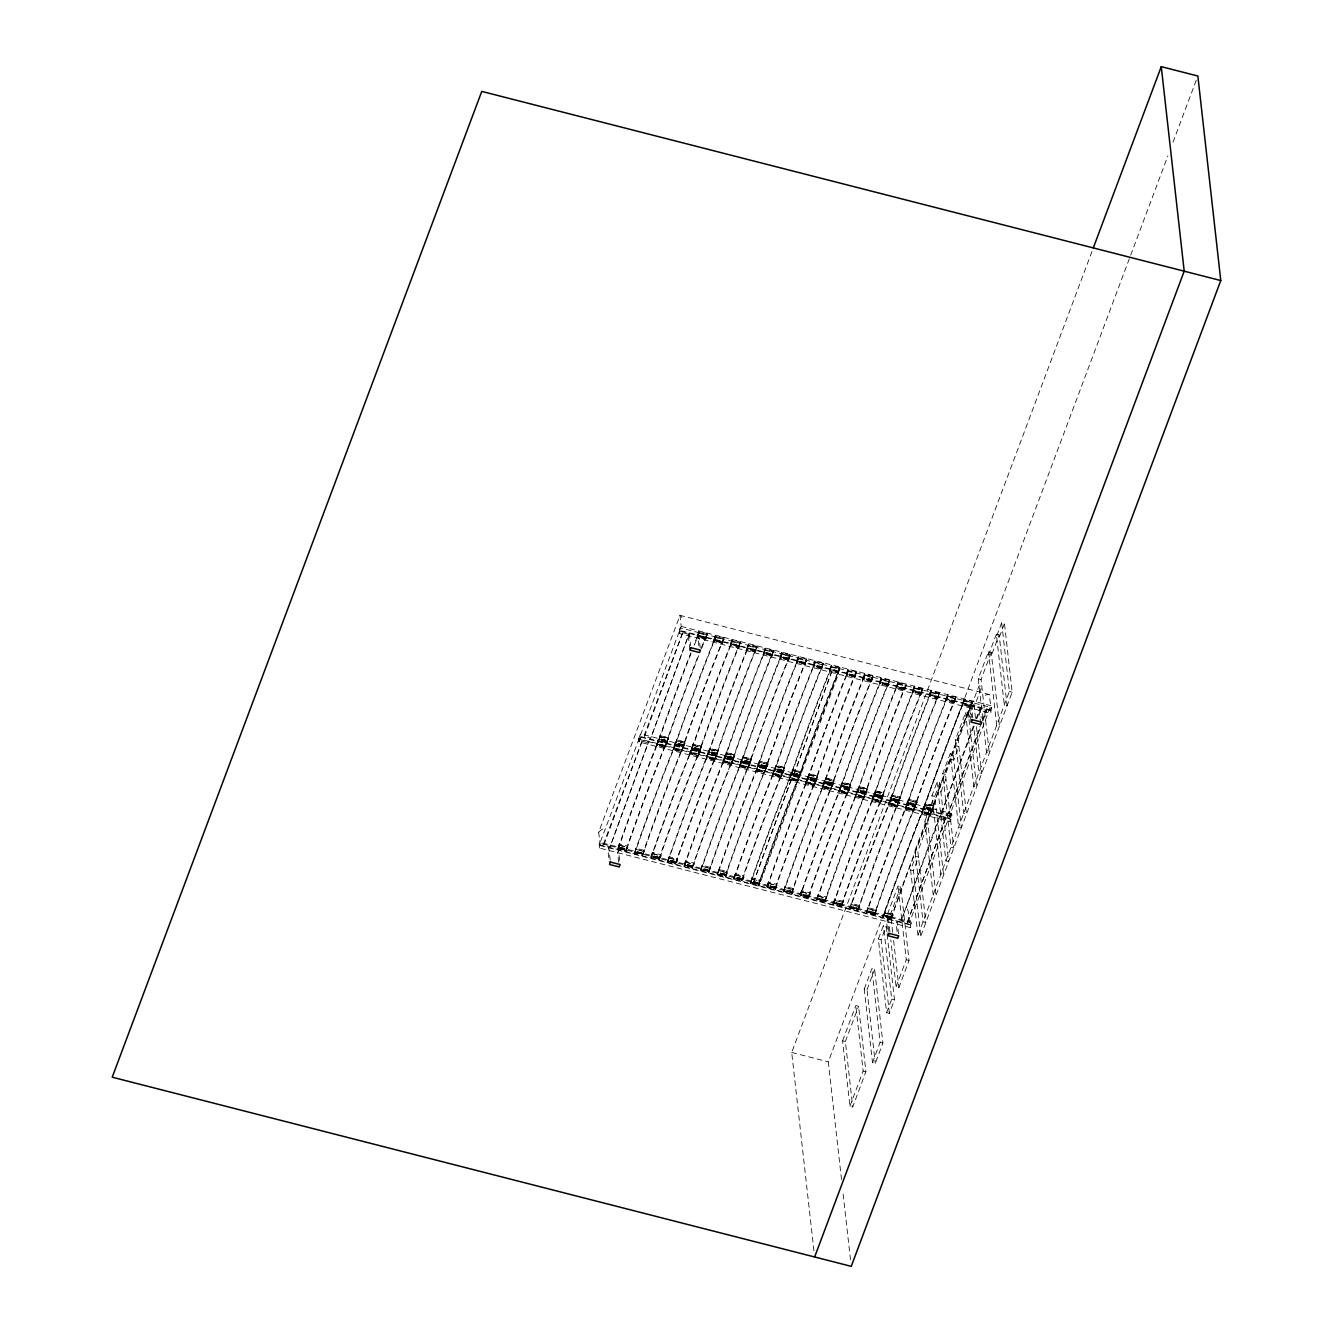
<?xml version="1.0" encoding="UTF-8"?>
<svg xmlns="http://www.w3.org/2000/svg" width="1333" height="1333" viewBox="0 0 1333 1333"><rect width="100%" height="100%" fill="white"/><g stroke="black" fill="none" stroke-linecap="round" stroke-linejoin="round"><path stroke-width="0.75" stroke-dasharray="5 3.75" d="M599.317 847.988L599.85 842.306L910.989 921.953L911.372 925.219L910.456 927.635L599.317 847.988L600.217 845.572L598.684 832.192L680.013 615.346L989.153 694.46L990.786 705.674L909.506 922.486L599.917 843.239L681.196 626.427L679.963 615.379M638.69 738.715L640.49 733.9L951.645 813.53L952.012 816.812L950.196 821.628L639.057 741.981L638.69 738.715L949.829 818.345L950.196 821.628M679.33 630.309L680.23 627.893L991.369 707.54L990.836 713.222L679.697 633.575L679.33 630.309L990.469 709.939L990.836 713.222M639.057 741.981L640.856 737.166L640.49 733.9M679.697 633.575L680.23 627.893M603.932 844.939L642.573 739.715L603.749 843.306L603.932 844.939L610.147 846.538L648.804 741.298L610.147 846.538M644.572 736.532L683.212 631.292L644.389 734.9L644.572 736.532L650.787 738.115L689.444 632.892L650.787 738.115M666.85 741.948L658.085 739.832L656.669 745.314L665.234 747.496L666.633 741.565A638.924 129.568 -75.6 0 1 698.659 654.803M697.176 635.591L698.725 631.425L707.29 633.608L705.873 639.09L697.309 636.891L697.176 635.591L705.724 637.774L705.873 639.09M619.212 844.006L617.796 849.471L619.212 844.006L627.76 846.188L626.36 851.67L627.476 846.272L627.593 847.255L619.645 845.222L619.545 844.239L618.195 847.805L618.312 848.788L626.243 850.821M618.229 847.971A638.924 129.568 -75.6 0 1 658.369 740.881L667 743.247L668.416 737.782L659.852 735.583L658.469 741.698A638.924 129.568 -75.6 0 0 618.312 848.788M668.416 737.782L664.9 747.263L656.969 745.23L658.202 740.681L666.133 742.698L666.233 743.681A638.924 129.568 -75.6 0 0 626.093 850.787L625.993 849.971A638.924 129.568 -75.6 0 1 666.15 742.864M666.883 742.414L658.952 740.382L660.185 735.833L668.116 737.865L668.233 738.849L660.285 736.816L660.185 735.833M656.669 745.314L659.852 735.583M697.309 636.891L698.875 632.742M618.095 849.388L619.645 845.222M656.969 745.23L660.285 736.816M699.325 632.692L697.609 636.807L698.842 632.259L706.79 634.458A638.924 129.568 -75.6 0 0 701.358 647.955M625.094 850.321L624.994 848.454L621.111 847.455L621.211 849.321L625.177 850.087M665.734 741.914L665.634 740.032L661.751 739.049L661.851 740.915L665.817 741.681M659.868 745.764L659.685 744.114L663.484 745.347L663.667 746.997L663.484 745.347M663.351 745.814L660.202 745.214M662.268 740.065L665.434 740.815M621.211 849.321L621.111 847.455M621.628 848.471L624.577 849.221M661.851 740.915L661.751 739.049M703.791 637.557L700.625 636.807M704.207 636.707L704.307 638.574L704.207 636.707C698.659 633.658 699.325 639.007 704.391 638.34M664.9 747.263L666.367 742.281M707.007 633.858L705.54 638.84L707.107 634.675M666.65 742.031L665.234 747.496M668.116 737.865L667 743.247M705.724 637.774L707.29 633.608M625.86 851.387L627.76 846.188M634.658 853.637L635.774 848.238L644.339 850.437L642.439 855.619M634.791 852.22A638.924 129.568 -75.6 0 1 674.931 745.114L683.562 747.496L684.979 742.014L676.414 739.832L673.098 748.246L673.248 749.546L681.796 751.745L684.679 742.098L676.747 740.082L673.248 749.546M713.738 639.823L715.304 635.658L723.852 637.857L722.436 643.322L713.888 641.14L713.738 639.823L722.286 642.023L722.436 643.322M723.669 638.924L722.103 643.089L723.336 638.54L723.452 639.523A638.924 129.568 -75.6 0 0 683.296 746.613L681.463 751.495L673.532 749.463L674.765 744.914L682.696 746.947L682.813 747.93A638.924 129.568 -75.6 0 0 642.656 855.02L634.875 853.037L634.775 852.054M713.888 641.14L715.438 636.974M673.532 749.463L676.747 740.082M715.888 636.924L714.171 641.056L715.404 636.508L723.352 638.69A638.924 129.568 -75.6 0 0 683.212 745.797L675.431 743.814A638.924 129.568 -75.6 0 1 715.571 636.707M676.164 748.596L676.348 750.229L676.164 748.596L680.13 749.363L680.313 750.996M716.804 640.19L716.987 641.823L716.804 640.19L720.77 640.94L720.953 642.589L717.071 641.59M637.591 851.937L641.573 852.687L641.656 854.57L637.774 853.57L637.674 851.687M678.23 743.514L682.213 744.281L682.296 746.147L678.414 745.164L678.314 743.281M678.647 744.464L681.746 745.264M679.713 750.129L676.547 749.463M720.353 641.723L717.287 640.806M641.106 853.67L638.157 852.903M682.213 744.281L682.296 746.147M681.463 751.495L682.696 746.947M683.212 746.263L681.796 751.745M722.286 642.023L723.852 637.857M644.339 850.437L642.773 854.603L634.225 852.404M684.979 742.014L683.412 746.18L674.665 744.081L674.881 745.897M684.679 742.098L683.462 746.663L675.514 744.63L675.414 743.647L683.346 745.68M652.354 852.487L650.937 857.952L652.354 852.487L660.901 854.67L661.051 855.986L659.485 860.152L660.618 854.753L659.385 859.302L651.454 857.269L651.337 856.303M692.993 744.064L689.811 753.795L698.375 755.978L701.541 746.263L692.993 744.064L691.577 749.546M730.301 644.072L731.867 639.907L740.415 642.089L739.015 647.571L730.451 645.389L730.301 644.072L738.865 646.255L739.015 647.571M701.541 746.263L698.042 755.744L690.111 753.712L691.327 749.163L699.275 751.179L699.375 752.162A638.924 129.568 -75.6 0 0 659.235 859.268L659.002 859.868M651.137 857.052L652.67 852.72L651.22 857.869M689.811 753.795L691.377 749.629M691.777 748.646L693.31 744.314L701.258 746.347L700.025 750.896L692.094 748.863L691.977 747.88L699.908 749.912L700.125 751.729L691.51 749.363A638.924 129.568 -75.6 0 0 651.354 856.452M730.451 645.389L732.017 641.223M690.111 753.712L691.444 750.129M731.867 639.907L730.751 645.289L731.967 640.74L739.932 642.939A638.924 129.568 -75.6 0 0 699.775 750.046L699.925 751.812M651.454 857.269A638.924 129.568 -75.6 0 1 691.594 750.179L693.31 744.314M692.094 748.863A638.924 129.568 -75.6 0 1 732.234 641.773L732.467 641.173M654.153 856.169L658.135 856.936L658.235 858.802L654.336 857.802L654.253 855.936M694.793 747.763L698.775 748.513L698.875 750.396L694.976 749.396L694.893 747.53M692.993 754.245C690.694 751.362 698.409 753.328 696.892 755.228M654.57 857.119L657.919 857.636M693.377 753.495L696.492 754.378M695.209 748.696L698.559 749.296M733.767 645.289L737.132 645.972M737.249 645.422C727.351 640.257 738.482 651.837 737.349 645.189M658.135 856.936L658.235 858.802M698.042 755.744L699.508 750.762M699.908 749.912L701.258 746.347M740.148 642.339L738.682 647.321L740.415 642.089M660.901 854.67L659.335 858.835L650.787 856.652M716.554 754.661L707.79 752.562L706.373 758.027L714.938 760.227L718.254 751.812L718.12 750.496L709.556 748.313L708.173 754.411A638.924 129.568 -75.6 0 0 668.016 861.518L675.948 863.551L677.181 859.002L676.064 864.384L677.614 860.218L677.481 858.919L668.916 856.719L667.5 862.201L668.916 856.719M746.88 648.305L748.43 644.139L756.994 646.338L755.578 651.804L747.013 649.621L746.88 648.305L755.428 650.504L755.578 651.804M667.7 861.301L669.249 856.969L667.8 862.118M706.373 758.027L707.906 753.395L715.838 755.428L715.938 756.411A638.924 129.568 -75.6 0 0 675.798 863.501L675.581 864.101M708.34 752.878L709.889 748.563L717.821 750.579L716.587 755.144L708.656 753.112L708.556 752.129L716.487 754.161L716.704 755.978L708.073 753.595A638.924 129.568 -75.6 0 0 667.933 860.701L668.016 861.518M747.013 649.621L748.546 644.989L756.494 647.171A638.924 129.568 -75.6 0 0 716.338 754.278L716.504 756.061M718.12 750.496L714.605 759.977L706.673 757.944L707.79 752.562M708.14 753.778L709.556 748.313M748.43 644.139L747.313 649.538L747.196 648.554M708.173 754.411L709.889 748.563M708.656 753.112A638.924 129.568 -75.6 0 1 748.813 646.005L749.029 645.405M674.798 863.051L674.698 861.168L670.816 860.168L670.916 862.051L674.898 862.801M715.438 754.628L715.354 752.762L711.455 751.762L711.555 753.645L715.538 754.395M709.706 758.027L713.055 758.61M670.916 862.051L670.816 860.168M709.573 758.477L709.389 756.844L713.188 758.077L713.372 759.71L713.188 758.077M711.555 753.645L711.455 751.762M711.772 752.945L715.038 753.778M674.231 862.068L671.132 861.268M753.695 650.121L750.329 649.521M753.911 649.421L754.011 651.304L753.911 649.421C748.363 646.372 749.029 651.737 754.095 651.071M714.605 759.977L716.071 754.995M716.487 754.161L717.821 750.579M756.711 646.588L755.244 651.57L756.994 646.338M677.481 858.919L675.914 863.084L667.35 860.885M763.442 652.553L765.009 648.388L773.557 650.571L772.14 656.053L763.592 653.87L763.442 652.553L771.99 654.736L772.14 656.053M685.479 860.968L684.062 866.433L685.479 860.968L694.043 863.151L692.627 868.633L692.41 866.8A638.924 129.568 -75.6 0 1 732.417 759.827M684.495 864.934A638.924 129.568 -75.6 0 1 724.635 757.844L733.267 760.21L734.683 754.745L726.118 752.545L724.735 758.66A638.924 129.568 -75.6 0 0 684.579 865.75L692.527 867.783M734.683 754.745L731.184 764.226L723.236 762.193L724.469 757.644L732.4 759.66L732.517 760.643A638.924 129.568 -75.6 0 0 692.36 867.75M733.167 759.377L725.219 757.344L726.452 752.795L734.383 754.828L734.5 755.811L726.568 753.778L726.452 752.795M731.5 764.459L732.917 758.994L731.5 764.459L722.953 762.276L726.118 752.545M763.592 653.87L765.142 649.704M684.362 866.35L685.812 861.201L684.579 865.75M724.735 758.66L726.568 753.778M725.219 757.344A638.924 129.568 -75.6 0 1 765.375 650.254L765.592 649.654M725.868 761.326L726.052 762.959L725.868 761.326L729.834 762.076L730.017 763.709M766.508 652.92L766.692 654.553L766.508 652.92L770.474 653.67L770.657 655.303L766.775 654.303M687.295 864.65L691.277 865.417L691.377 867.283L687.478 866.283L687.378 864.417M727.935 756.244L731.917 756.994L732.017 758.877L728.118 757.877L728.018 756.011M728.351 757.177L731.45 757.977M767.141 653.57L770.174 654.686M729.418 762.943L726.268 762.176M691.277 865.417L691.377 867.283M731.917 756.994L732.017 758.877M731.184 764.226L732.65 759.243M773.29 650.821L771.824 655.803L773.373 651.637M692.41 866.8L693.743 863.234L693.86 864.217L685.928 862.184M733.267 760.21L734.383 754.828M771.99 654.736L773.557 650.571M692.144 868.35L694.043 863.151M700.925 870.599L702.058 865.2L710.606 867.4L708.706 872.582M701.058 869.183A638.924 129.568 -75.6 0 1 741.215 762.076L749.829 764.459L751.245 758.977L742.698 756.794L739.365 765.209L739.515 766.508L748.08 768.708L749.479 762.759A638.924 129.568 -75.6 0 1 789.636 655.653L781.671 653.47L780.455 658.019L782.171 653.886M780.005 656.786L781.571 652.637L790.136 654.82L788.719 660.285L780.155 658.102L780.005 656.786L788.569 658.985L788.719 660.285M789.952 655.886L788.386 660.052L789.619 655.503L789.719 656.486A638.924 129.568 -75.6 0 0 749.579 763.576L747.746 768.458L739.815 766.425L741.031 761.876L748.979 763.909L749.079 764.892A638.924 129.568 -75.6 0 0 708.939 871.982L701.158 869.999L701.041 869.016M739.515 766.508L743.031 757.044L750.962 759.06L749.729 763.626L741.798 761.593L741.681 760.61L749.613 762.643L749.829 764.459M780.155 658.102L781.721 653.936M739.815 766.425L743.031 757.044M707.94 871.532L707.84 869.649L703.957 868.649L704.041 870.532L708.023 871.282M748.579 763.109L748.48 761.243L744.597 760.243L744.68 762.126L748.663 762.876M707.423 870.432L704.424 869.866M742.698 766.958L742.514 765.325L746.313 766.558L746.497 768.191L746.313 766.558M744.897 761.343L748.063 762.026M704.041 870.532L703.957 868.649M744.68 762.126L744.597 760.243M745.997 767.175L742.831 766.425M786.637 658.769L783.471 658.002M787.053 657.902L787.136 659.785L787.053 657.902C781.505 654.853 782.171 660.218 787.236 659.552M747.746 768.458L748.979 763.909A638.924 129.568 -75.6 0 0 708.839 871.165L708.939 871.982M749.496 763.226L748.08 768.708M749.613 762.643L750.962 759.06M788.569 658.985L790.136 654.82M710.606 867.4L709.056 871.565L700.491 869.366M751.245 758.977L749.696 763.143L740.931 761.043L741.148 762.859M717.404 874.015L718.954 869.683L717.204 874.915L718.62 869.449L727.185 871.632L727.318 872.948L725.769 877.114L726.885 871.715L725.652 876.264L717.721 874.231L717.621 873.265A638.924 129.568 -75.6 0 1 757.777 766.325L766.408 768.691M759.26 761.026L756.078 770.757L764.642 772.94L767.958 764.525L767.825 763.226L759.26 761.026L759.41 762.343L767.958 764.525M796.584 661.035L798.134 656.869L806.698 659.052L805.282 664.534L796.717 662.351L796.584 661.035L805.132 663.217L805.282 664.534M798.734 658.135L797.017 662.268L798.25 657.702L806.298 660.718A638.924 129.568 -75.6 0 0 766.142 767.825L764.309 772.707L756.378 770.674L757.611 766.125L765.542 768.141L765.659 769.124A638.924 129.568 -75.6 0 0 725.502 876.231L725.285 876.831M756.078 770.757L757.644 766.592M758.044 765.609L759.593 761.276L767.525 763.309L766.292 767.858L758.36 765.825L758.26 764.842L766.192 766.875L766.208 768.774M796.717 662.351L798.284 658.185M756.378 770.674L759.593 761.276M720.437 873.132L724.419 873.898L724.502 875.764L720.62 874.765L720.52 872.898M758.994 769.808L759.177 771.44L758.994 769.808L762.976 770.557L763.159 772.19M761.076 764.725L765.059 765.475L765.142 767.358L761.26 766.358L761.16 764.492M799.633 661.401L799.817 663.034L799.633 661.401L803.616 662.151L803.799 663.784L799.917 662.784M759.643 770.457L762.759 771.257M761.476 765.659L764.592 766.458M800.283 662.051L803.316 663.168M723.952 874.865L720.836 873.998M724.419 873.898L724.502 875.764M765.059 765.475L765.142 767.358M764.309 772.707L766.058 767.475M766.192 766.875L767.525 763.309M806.698 659.052L804.949 664.284L806.515 660.118M727.185 871.632L725.619 875.798L717.054 873.615M767.825 763.226L766.258 767.391L757.494 765.275L757.877 767.141A638.924 129.568 -75.6 0 0 717.721 874.231M782.821 771.624L774.073 769.524L772.657 774.99L781.205 777.189L784.537 768.774L784.387 767.458L775.823 765.275L774.44 771.374A638.924 129.568 -75.6 0 0 734.283 878.48L742.231 880.513L743.447 875.964L742.331 881.346L743.897 877.181L743.747 875.881L735.183 873.682L733.783 879.163L735.183 873.682M813.147 665.267L814.713 661.118L823.261 663.301L821.844 668.766L813.297 666.583L813.147 665.267L821.711 667.466L821.844 668.766M784.387 767.458L780.888 776.939L772.94 774.906L774.173 770.357L782.104 772.39L782.221 773.373A638.924 129.568 -75.6 0 0 742.064 880.463L741.848 881.063M733.983 878.264L735.516 873.931L734.066 879.08M772.657 774.99L774.223 770.824M774.623 769.841L776.156 765.525L784.087 767.541L782.871 772.107L774.94 770.074L774.823 769.091A638.924 129.568 -75.6 0 1 814.996 662.151L815.08 662.968A638.924 129.568 -75.6 0 0 774.94 770.074M813.297 666.583L814.863 662.418M772.94 774.906L774.073 769.524M774.423 770.741L775.823 765.275M774.44 771.374L776.156 765.525M815.296 662.368L813.58 666.5L814.813 661.951L822.761 664.151A638.924 129.568 -75.6 0 0 782.621 771.24L782.771 773.023M736.999 877.381L740.981 878.13L741.081 880.013L737.182 879.014L737.082 877.131M781.721 771.59L781.621 769.724L777.739 768.724L777.822 770.607L781.804 771.357M816.612 666.567L819.962 667.083M775.839 775.439C773.54 772.557 781.238 774.54 779.722 776.439M777.822 770.607L777.739 768.724M778.055 769.907L781.155 770.624M737.566 878.347L740.765 878.914M775.973 774.906L779.338 775.589M820.178 666.4L820.278 668.266L820.178 666.4C814.63 663.334 815.296 668.699 820.362 668.033M780.888 776.939L782.354 771.957M734.2 877.664A638.924 129.568 -75.6 0 1 774.356 770.557L782.971 772.94L784.087 767.541M822.994 663.551L821.528 668.533L823.261 663.301M743.747 875.881L742.181 880.047L733.633 877.847M750.762 881.896A638.924 129.568 -75.6 0 1 790.919 774.806L799.533 777.172L799.4 775.873L790.636 773.757L789.219 779.238L797.784 781.421L799.333 777.256M829.709 669.516L831.275 665.35L839.84 667.533L838.424 673.015L829.859 670.832L829.709 669.516L838.274 671.699L838.374 674.198L799.55 777.789L799.317 775.356L791.385 773.323L792.735 769.758L800.666 771.79L800.766 772.773L792.835 770.741L792.735 769.758M751.912 879.23L750.346 883.396L751.762 877.93L760.31 880.113L760.46 881.43L751.912 879.23L751.762 877.93M792.402 769.508L792.552 770.824L801.1 773.007L800.95 771.707L792.402 769.508L791.002 775.623A638.924 129.568 -75.6 0 0 750.862 882.713L758.794 884.745M789.219 779.238L790.736 774.606L798.684 776.622L798.784 777.606A638.924 129.568 -75.6 0 0 758.644 884.712M829.859 670.832L831.375 666.183L839.34 668.383A638.924 129.568 -75.6 0 0 799.183 775.489L791.402 773.49A638.924 129.568 -75.6 0 1 831.559 666.383L831.642 667.216A638.924 129.568 -75.6 0 0 791.502 774.306L799.433 776.339M798.917 776.206L797.451 781.188L789.519 779.155L790.636 773.757M790.986 774.99L792.552 770.824M831.275 665.35L830.159 670.749L830.042 669.766M750.629 883.312L752.095 878.164L750.862 882.713M791.002 775.623L792.835 770.741M791.335 779.372L752.678 884.595L791.335 779.372L797.551 780.971L797.734 782.604L758.91 886.195L758.544 883.896A638.924 129.568 -75.6 0 1 798.7 776.789M831.975 670.966L793.318 776.189L831.975 670.966L838.19 672.548M792.618 778.905L795.884 779.738M792.402 779.688L792.219 778.055L796.018 779.288L796.201 780.921L796.018 779.288M794.485 774.606L794.301 772.973L798.184 773.956L798.367 775.606M797.734 774.94L794.601 774.056M833.042 671.265L832.858 669.633L836.757 670.632L836.941 672.265M754.161 882.396L757.244 883.396M836.341 671.499L833.425 670.616M757.461 882.613L753.662 881.38L753.762 883.246L753.562 881.613M757.727 884.012L757.544 882.379M839.557 667.783L838.09 672.765M760.31 880.113L758.76 884.279L750.196 882.096M800.95 771.707L797.784 781.421M838.274 671.699L839.84 667.533M758.41 885.312L839.657 668.599M846.288 673.765L847.838 669.599L856.403 671.782L854.986 677.264L846.438 675.065L846.288 673.765L854.836 675.948L854.986 677.264M768.325 882.163L766.908 887.645L768.325 882.163L776.889 884.362L775.473 889.827L776.589 884.445L776.706 885.429L768.774 883.396L768.658 882.413L767.325 885.978L767.425 886.962L775.356 888.994M767.341 886.145A638.924 129.568 -75.6 0 1 807.481 779.039L816.113 781.421L817.529 775.939L808.964 773.757L807.581 779.855A638.924 129.568 -75.6 0 0 767.425 886.962M817.529 775.939L814.013 785.42L806.082 783.387L807.315 778.839L815.246 780.871L815.363 781.854A638.924 129.568 -75.6 0 0 775.206 888.944M815.996 780.588L808.065 778.555L809.298 774.006L817.229 776.023L817.346 777.006L809.414 774.99L809.298 774.006M814.346 785.67L815.763 780.188L814.346 785.67L805.798 783.471L808.964 773.757M846.438 675.065L847.988 670.899M767.208 887.561L768.774 883.396M806.082 783.387L809.414 774.99M848.438 670.849L846.722 674.981L847.955 670.432L856.003 673.448A638.924 129.568 -75.6 0 0 815.846 780.538M808.698 782.521L808.881 784.171L808.698 782.521L812.68 783.287L812.863 784.92M849.338 674.115L849.521 675.748L849.338 674.115L853.32 674.881L853.503 676.514L849.621 675.514M770.141 885.862L774.123 886.612L774.206 888.494L770.324 887.495L770.224 885.612M810.781 777.456L814.763 778.205L814.846 780.072L810.964 779.089L810.864 777.206M811.38 778.222L814.53 778.905M849.987 674.781L853.02 675.898M774.123 886.612L774.206 888.494M812.38 784.304L809.098 783.387M814.763 778.205L814.846 780.072M814.013 785.42L815.246 780.871M816.113 781.421L817.229 776.023M854.836 675.948L856.403 671.782M774.99 889.544L776.889 884.362M856.219 672.848L854.653 677.014L855.886 672.465A638.924 129.568 -75.6 0 0 815.763 779.722L807.981 777.739A638.924 129.568 -75.6 0 1 848.121 670.632M783.771 891.794L784.887 886.412L793.452 888.594L793.602 889.911L792.035 894.076L793.152 888.678L791.935 893.227L784.004 891.21L783.887 890.227M783.904 890.377A638.924 129.568 -75.6 0 1 824.061 783.287L832.675 785.654L834.091 780.188L825.544 777.989L822.211 786.403L822.361 787.72L830.909 789.902L832.325 783.971A638.924 129.568 -75.6 0 1 872.465 676.864L864.517 674.665L863.284 679.23L865.017 675.098M862.851 677.997L864.417 673.832L872.965 676.014L871.549 681.496L863.001 679.313L862.851 677.997L871.415 680.18L871.549 681.496M872.782 677.081L871.232 681.246L872.449 676.697L872.565 677.681A638.924 129.568 -75.6 0 0 832.409 784.787L830.592 789.669L822.644 787.636L823.877 783.088L831.809 785.104L831.925 786.087A638.924 129.568 -75.6 0 0 791.769 893.193L791.552 893.793M822.361 787.72L825.86 778.239L833.791 780.272L832.575 784.82L824.644 782.788L824.527 781.804A638.924 129.568 -75.6 0 1 864.7 674.881L864.784 675.698A638.924 129.568 -75.6 0 0 824.644 782.788M863.001 679.313L864.567 675.148M822.644 787.636L825.86 778.239M790.786 892.727L790.686 890.861L786.803 889.861L786.887 891.727L790.869 892.493M831.425 784.321L831.325 782.438L827.443 781.455L827.526 783.321L831.509 784.087M790.469 891.56L787.27 891.077M825.544 788.17L825.36 786.537L829.159 787.77L829.343 789.403L829.159 787.77M828.826 788.303L825.91 787.42M827.743 782.538L831.109 783.138M869.466 679.897L866.55 679.014M786.887 891.727L786.803 889.861M827.526 783.321L827.443 781.455M869.899 679.114L869.982 680.996L869.899 679.114C864.334 676.064 865 681.413 870.082 680.746M830.592 789.669L831.809 785.104M832.325 784.437L830.909 789.902M832.675 785.654L833.791 780.272M871.415 680.18L872.965 676.014M793.452 888.594L791.885 892.76L783.337 890.577M834.091 780.188L832.525 784.354L823.777 782.238L823.994 784.071M849.104 788.586L840.34 786.487L838.924 791.952L847.488 794.151L850.804 785.737L850.654 784.421L842.106 782.238L840.69 787.72L842.106 782.238M879.413 682.246L880.98 678.08L889.544 680.263L888.128 685.745L879.563 683.546L879.413 682.246L887.978 684.429L888.128 685.745M801.466 890.644L800.05 896.126L801.466 890.644L810.014 892.843L810.164 894.143L808.598 898.309L809.731 892.927L808.498 897.476L800.566 895.443L800.45 894.46M850.654 784.421L847.155 793.901L839.223 791.869L840.457 787.32L848.388 789.353L848.488 790.336A638.924 129.568 -75.6 0 0 808.348 897.426L808.115 898.025M800.25 895.226L801.799 890.894L800.35 896.043M838.924 791.952L840.49 787.786M840.89 786.803L842.439 782.488L850.371 784.504L849.138 789.069L841.206 787.037L841.09 786.053L849.021 788.086L849.038 789.986M879.563 683.546L881.13 679.38M839.223 791.869L842.439 782.488M841.206 787.037A638.924 129.568 -75.6 0 1 881.346 679.93L881.58 679.33M803.282 894.343L807.248 895.093L807.348 896.976L803.466 895.976L803.366 894.11M841.839 791.002L842.023 792.652L841.839 791.002L845.822 791.769L846.005 793.402M843.922 785.937L847.888 786.687L847.988 788.553L844.106 787.57L844.006 785.687M882.479 682.596L882.663 684.229L882.479 682.596L886.462 683.362L886.645 684.995L882.746 683.996M842.489 791.669L845.589 792.469M844.322 786.87L847.671 787.47M806.798 896.076L803.832 895.326M882.879 683.462L886.228 684.046M807.248 895.093L807.348 896.976M847.888 786.687L847.988 788.553M847.155 793.901L848.621 788.919M881.263 679.114A638.924 129.568 -75.6 0 0 841.106 786.22L848.888 788.203L850.371 784.504M889.261 680.513L887.795 685.495L889.544 680.263M810.014 892.843L808.464 897.009L799.9 894.81M865.667 792.835L856.902 790.719L855.503 796.201L864.051 798.384L865.467 792.452A638.924 129.568 -75.6 0 1 905.607 685.345L897.659 683.146L896.143 687.795L904.69 689.977L906.257 685.812L906.107 684.512L897.559 682.313L896.143 687.795M818.029 894.893L816.612 900.358L818.029 894.893L826.593 897.076L824.694 902.274M817.046 898.859A638.924 129.568 -75.6 0 1 857.186 791.769L865.817 794.135L867.233 788.669L858.669 786.487L857.286 792.585A638.924 129.568 -75.6 0 0 817.129 899.675L825.06 901.708A638.924 129.568 -75.6 0 1 865.067 794.568L864.95 793.602L857.019 791.569L855.503 796.201M816.812 899.458L818.362 895.126L816.912 900.275M857.452 791.052L859.002 786.72L866.933 788.753L863.717 798.15L855.786 796.118L855.686 795.135L863.617 797.167L863.717 798.15M855.786 796.118L856.902 790.719M857.252 791.952L858.669 786.487M897.559 682.313L896.426 687.711L896.326 686.728M857.286 792.585L859.002 786.72M905.59 685.179L905.707 686.162A638.924 129.568 -75.6 0 0 865.55 793.268L857.769 791.269A638.924 129.568 -75.6 0 1 897.925 684.179L898.142 683.579M823.911 901.208L823.827 899.342L819.928 898.342L820.028 900.208L824.011 900.975M864.55 792.802L864.467 790.936L860.568 789.936L860.668 791.802L864.65 792.568M820.028 900.208L819.928 898.342M858.685 796.651L858.502 795.018L862.301 796.251L862.484 797.884L862.301 796.251M860.668 791.802L860.568 789.936M860.885 791.102L864.151 791.952M903.024 687.595L903.124 689.478L903.024 687.595C897.476 684.545 898.142 689.894 903.207 689.228M862.084 797.017L859.019 796.101M863.617 797.167L865.2 793.168M865.817 794.135L866.933 788.753M905.84 684.745L904.357 689.728L905.923 685.562M826.593 897.076L825.027 901.241L816.462 899.059M867.233 788.669L864.051 798.384M904.69 689.977L906.107 684.512M882.229 797.067L873.482 794.968L872.065 800.433L880.613 802.633L882.179 798.467L883.512 793.002L875.564 790.969L874.348 795.518L882.279 797.551M912.555 690.727L914.121 686.562L922.669 688.744L921.253 694.226L912.705 692.027L912.555 690.727L921.12 692.91L921.253 694.226M833.042 903.291L834.608 899.125L843.156 901.325L841.74 906.79L841.59 905.49L833.042 903.291L833.192 904.607L834.608 899.125M833.608 903.107A638.924 129.568 -75.6 0 1 873.765 796.001L882.379 798.384L883.796 792.902L875.248 790.719L873.848 796.817A638.924 129.568 -75.6 0 0 833.708 903.924L841.64 905.957L842.856 901.408L842.973 902.391L835.041 900.358L834.925 899.375L833.708 903.924M883.796 792.902L880.297 802.383L872.365 800.35L873.582 795.801L881.513 797.834L881.63 798.817A638.924 129.568 -75.6 0 0 841.473 905.907M872.065 800.433L875.248 790.719M912.705 692.027L914.271 687.861M833.475 904.524L835.041 900.358M873.848 796.817L875.564 790.969M874.348 795.518A638.924 129.568 -75.6 0 1 914.488 688.411L914.721 687.811M915.621 691.077L915.804 692.71L915.621 691.077L919.603 691.844L919.787 693.477L915.888 692.477M836.408 902.824L840.39 903.574L840.49 905.457L836.591 904.457L836.507 902.591M877.047 794.418L881.03 795.168L881.13 797.051L877.231 796.051L877.147 794.168M875.248 800.883C872.948 798 880.646 799.983 879.147 801.883M878.73 800.95L875.631 800.233M877.547 795.035L880.813 795.951M837.007 903.591L839.973 904.357M919.187 692.693L916.021 691.944M881.03 795.168L881.13 797.051M880.297 802.383L881.763 797.401M922.403 688.994L920.936 693.976L922.486 689.811M882.029 797.151L880.613 802.633M921.12 692.91L922.669 688.744M841.256 906.507L843.156 901.325M813.946 1250.787L791.702 1052.453L1092.61 249.788M850.054 908.756L851.17 903.374L859.718 905.557L857.819 910.756M939.065 694.043L937.499 698.209L938.732 693.66L938.832 694.643A638.924 129.568 -75.6 0 0 898.692 801.75L896.859 806.632L888.928 804.599L890.161 800.05L898.092 802.083L898.192 803.049A638.924 129.568 -75.6 0 0 858.052 910.156L850.271 908.173L850.154 907.19A638.924 129.568 -75.6 0 1 890.327 800.25L898.959 802.616L900.358 797.151L891.81 794.968L888.478 803.366L888.628 804.682L897.192 806.865L898.592 800.933A638.924 129.568 -75.6 0 1 938.749 693.827L930.801 691.627L929.568 696.193L931.284 692.06M929.134 694.96L930.684 690.794L939.248 692.993L937.832 698.459L929.268 696.276L929.134 694.96L937.682 697.142L937.832 698.459M888.628 804.682L892.144 795.201L900.075 797.234L898.842 801.783L890.911 799.75L890.794 798.767L898.742 800.8L898.959 802.616M929.268 696.276L930.684 690.794M888.928 804.599L892.144 795.201M891.544 803.732L891.727 805.365L891.544 803.732L895.526 804.482L895.709 806.132M852.987 907.057L856.952 907.823L857.052 909.689L853.17 908.706L853.07 906.823M893.627 798.65L897.592 799.417L897.692 801.283L893.81 800.283L893.71 798.417M856.502 908.789L853.537 908.04M897.126 800.3L894.11 799.35M895.226 805.499L892.027 804.349M935.749 696.942L932.667 695.943M856.952 907.823L857.052 909.689M936.083 696.309C926.168 691.161 937.299 702.724 936.166 696.076M896.859 806.632L898.092 802.083M898.609 801.4L897.192 806.865M898.742 800.8L900.075 797.234M937.682 697.142L939.248 692.993M859.718 905.557L858.169 909.723L849.604 907.54M900.358 797.151L898.809 801.316L890.044 799.2M866.517 912.189L868.066 907.856L866.317 913.088L867.733 907.606L876.298 909.806L874.881 915.271L874.665 913.455A638.924 129.568 -75.6 0 1 914.671 806.482M908.373 799.2L905.207 808.914L913.755 811.114L917.087 802.699L916.937 801.383L908.373 799.2L908.523 800.516L917.087 802.699M945.697 699.208L947.263 695.043L955.811 697.226L954.395 702.708L945.847 700.508L945.697 699.208L954.245 701.391L954.395 702.708M955.294 697.909L955.411 698.892A638.924 129.568 -75.6 0 0 915.254 805.982L913.422 810.864L905.49 808.831L906.723 804.282L914.655 806.315L914.771 807.298A638.924 129.568 -75.6 0 0 874.615 914.388L874.398 914.988M905.207 808.914L906.757 804.749M907.156 803.766L908.706 799.45L916.637 801.483L915.421 806.032L907.473 803.999L907.373 803.016L915.304 805.049L915.521 806.865L906.89 804.482A638.924 129.568 -75.6 0 0 866.75 911.589M945.847 700.508L947.396 696.343M905.49 808.831L908.706 799.45M947.846 696.309L946.13 700.425L947.363 695.876L955.311 698.075A638.924 129.568 -75.6 0 0 915.171 805.165L915.321 806.948M873.615 913.938L873.532 912.055L869.633 911.072L869.733 912.938L873.715 913.688M914.255 805.532L914.171 803.649L910.272 802.649L910.372 804.532L914.355 805.282M908.39 809.364L908.206 807.731L912.005 808.964L912.189 810.597L912.005 808.964M952.512 701.008L949.363 700.425M869.733 912.938L869.633 911.072M910.372 804.532L910.272 802.649M910.589 803.832L913.938 804.349M908.506 808.831L911.872 809.431M952.728 700.325L952.828 702.191L952.728 700.325C947.18 697.259 947.846 702.624 952.912 701.958M913.422 810.864L915.171 805.632M915.304 805.049L916.637 801.483M955.811 697.226L954.061 702.458L955.628 698.292M876.298 909.806L874.731 913.971L866.183 911.772M916.937 801.383L915.371 805.549L906.623 803.449L906.84 805.265M874.615 914.405L875.998 909.889L874.765 914.438L866.833 912.405L866.733 911.422M971.44 706.19L974.223 706.907L981.854 686.578L979.055 685.862L970.974 706.94L962.409 704.757L963.826 699.275L972.374 701.475L972.523 702.774M841.506 1179.572L828.293 1061.818L1167.891 155.894M1173.007 142.248L1196.384 79.913M883.096 916.421L884.629 912.089L883.179 917.237M923.536 808.914L924.952 803.449L933.5 805.632L930.334 815.346L921.77 813.163L923.336 808.998M923.736 808.015L925.269 803.682L933.217 805.715L932.084 811.114L923.469 808.731A638.924 129.568 -75.6 0 0 883.312 915.821M962.409 704.757L963.976 700.591M884.445 913.155L882.896 917.321L882.746 916.021L891.294 918.204L892.86 914.038L884.312 911.855L884.445 913.155L893.01 915.354L891.444 919.52M933.5 805.632L930.001 815.113L922.069 813.08L923.402 809.514M964.425 700.541L962.709 704.674L962.593 703.691M891.227 917.704L892.577 914.121L891.344 918.67L883.412 916.654A638.924 129.568 -75.6 0 1 923.552 809.548L925.269 803.682M886.112 915.538L890.094 916.304L890.194 918.17L886.295 917.187L886.212 915.304M924.685 812.214L924.869 813.846L924.685 812.214L928.668 812.963L928.851 814.613M926.752 807.131L930.734 807.898L930.834 809.764L926.935 808.764L926.852 806.898M965.325 703.807L965.509 705.44L965.325 703.807L969.308 704.557L969.491 706.19L965.592 705.207M886.612 916.154L889.628 917.271M889.911 931.6L887.845 913.205L898.009 886.095L900.791 886.812L909.056 960.443L898.892 987.553L896.109 986.837L890.827 939.782M925.319 812.863L928.435 813.663M927.368 807.998L930.517 808.664M887.128 934.383L894.476 999.833L889.394 1013.38L886.612 1012.68L878.347 939.049L883.429 925.485L886.212 926.202L886.912 932.334M939.848 782.871L934.766 796.418L943.597 875.115L940.815 874.398L931.984 795.701L937.066 782.154L939.848 782.871L948.679 861.568L945.897 860.851L937.066 782.154M842.589 1040.79L855.803 1005.565L858.585 1006.265L865.917 1071.715L852.72 1106.957L849.937 1106.24L842.589 1040.79L845.372 1041.506L852.72 1106.957M924.935 821.095L932.55 800.766L935.333 801.483L927.718 821.811L935.983 895.443L933.183 894.726L924.935 821.095L927.718 821.811M951.012 759.377L953.795 760.093L958.877 746.547L956.094 745.83L945.497 774.373L953.761 848.005L950.962 847.288L942.714 773.657L950.329 753.328L953.112 754.045L961.376 827.676L958.594 826.977L950.329 753.328M968.358 713.388L958.194 740.498L966.458 814.13L963.676 813.413L955.411 739.782L965.575 712.688L968.358 713.388L968.808 717.487M991.219 652.42L981.055 679.513L989.319 753.145L986.537 752.445L978.272 678.797L988.436 651.704L991.219 652.42L999.483 726.052L996.684 725.335L988.436 651.704M889.394 1013.38L881.13 939.748L886.212 926.202M892.693 932.317L890.627 913.905L900.791 886.812M965.725 704.657L969.074 705.257M890.094 916.304L890.194 918.17M930.734 807.898L930.834 809.764M915.038 850.571L925.202 823.461L927.985 824.177L917.82 851.287L925.818 922.536L923.036 921.836L915.038 850.571L917.82 851.287M996.368 634.141L988.736 654.47L991.519 655.186L999.15 634.858L996.368 634.141L1004.316 705.007L1007.098 705.724L999.15 634.858M864.234 989.019L871.849 968.691L874.631 969.391L882.896 1043.039L875.281 1063.351L872.498 1062.651L864.234 989.019L867.017 989.719L875.281 1063.351M971.157 703.674L966.075 717.221L968.858 717.937L973.94 704.391L971.157 703.674L972.807 718.287M930.001 815.113L931.467 810.131M970.524 705.724L972.107 701.708M1001.683 622.761L996.601 636.324L999.383 637.041L1004.465 623.477L1001.683 622.761L1009.381 691.46L917.954 935.383L920.736 936.099L1012.18 692.177L1004.465 623.477M890.961 919.237L891.194 918.637A638.924 129.568 -75.6 0 1 931.334 811.53L931.217 810.564L923.286 808.531M970.641 706.69L972.374 701.475M845.372 1041.506L858.585 1006.265M917.954 935.383L910.606 869.932L915.688 856.369L918.47 857.086L913.388 870.649L920.736 936.099M867.017 989.719L874.631 969.391M973.173 726.535L941.715 812.58L947.93 814.18L981.005 725.935M976.039 718.87L980.355 707.356L980.538 708.989L986.77 710.589L981.738 724.019M907.29 922.586L945.947 817.362L907.29 922.586L901.075 920.986L940.798 814.996M941.715 812.58L974.073 726.252M976.939 718.587L981.438 706.59M981.555 722.369L947.93 814.18M982.271 720.453L986.587 708.939L986.77 710.589M910.456 927.635L910.989 921.953M949.829 818.345L951.645 813.53M990.469 709.939L991.369 707.54M849.937 1106.24L863.134 1071.016L855.803 1005.565M896.109 986.837L906.273 959.727L898.009 886.095M886.612 1012.68L891.694 999.117L883.429 925.485M872.498 1062.651L880.113 1042.323L871.849 968.691M598.684 832.192L601.316 829.776A6.832 3.216 -30.7 0 1 602.649 829.059M989.153 694.46L986.653 694.776A6.832 3.216 -30.7 0 0 985.304 695.309M978.272 678.797L981.055 679.513M1009.381 691.46L1012.18 692.177M681.196 626.427L990.786 705.674M963.926 700.108L971.89 702.308A638.924 129.568 -75.6 0 0 931.734 809.414L923.952 807.415A638.924 129.568 -75.6 0 1 964.109 700.325M701.458 648.771A638.924 129.568 -75.6 0 1 706.873 635.274L698.942 633.242L698.725 631.425M715.521 637.491L723.452 639.523M732.084 641.723L740.015 643.756A638.924 129.568 -75.6 0 0 699.875 750.862M748.646 645.972L756.577 648.005A638.924 129.568 -75.6 0 0 716.438 755.095M765.225 650.204L773.157 652.237A638.924 129.568 -75.6 0 0 733 759.343M789.719 656.486L781.788 654.453L781.571 652.637M798.35 658.685L806.298 660.718M782.704 772.057A638.924 129.568 -75.6 0 1 822.861 664.967L814.93 662.934L814.713 661.118M831.492 667.166L839.423 669.199A638.924 129.568 -75.6 0 0 799.283 776.306M847.838 669.599L848.221 671.449L856.003 673.448M872.565 677.681L864.634 675.648L864.417 673.832M848.988 789.019A638.924 129.568 -75.6 0 1 889.128 681.929L881.196 679.897L879.863 683.462L881.096 678.914L889.044 681.113A638.924 129.568 -75.6 0 0 848.888 788.203M897.775 684.129L905.707 686.162M914.338 688.378L922.269 690.411A638.924 129.568 -75.6 0 0 882.113 797.501M930.901 692.61L938.832 694.643M955.411 698.892L947.48 696.859L947.263 695.043M963.826 699.275L964.192 701.141L971.974 703.124A638.924 129.568 -75.6 0 0 931.834 810.231M680.596 631.176L991.735 710.806M895.993 686.478L904.54 688.661M962.259 703.441L970.824 705.64L970.974 706.94M683.396 632.942L689.628 634.525M955.411 739.782L958.194 740.498M942.714 773.657L945.497 774.373M931.984 795.701L934.766 796.418M676.864 741.048L684.795 743.081M693.427 745.297L701.358 747.33M709.989 749.529L717.937 751.562M743.131 758.01L751.062 760.043M759.693 762.259L767.641 764.292M776.273 766.492L784.204 768.524M825.977 779.222L833.908 781.255M842.539 783.471L850.471 785.487M859.119 787.703L867.05 789.736M875.681 791.952L883.612 793.968L883.512 793.002M892.244 796.184L900.175 798.217M908.823 800.433L916.754 802.449M925.385 804.665L933.317 806.698M660.002 736.899L668.549 739.082M685.129 743.331L676.564 741.131L676.414 739.832M693.143 745.38L701.691 747.563M709.706 749.613L718.254 751.812M726.268 753.861L734.833 756.044M751.395 760.293L742.848 758.11L742.698 756.794M775.973 766.592L784.537 768.774M809.114 775.073L817.662 777.256M834.241 781.488L825.677 779.305L825.544 777.989M842.256 783.554L850.804 785.737M858.819 787.786L867.383 789.986M875.381 792.035L883.946 794.218M900.508 798.467L891.96 796.268L891.81 794.968M925.085 804.749L933.65 806.948M658.835 739.398L666.783 741.431L658.869 739.565A638.924 129.568 -75.6 0 1 690.877 652.803M725.119 756.361L733.05 758.394M782.754 771.124L774.823 769.091L782.621 771.24M807.965 777.572L815.896 779.605M832.459 783.837L824.527 781.804L832.325 783.971M865.6 792.319L857.669 790.286L857.769 791.269M914.405 687.595A638.924 129.568 -75.6 0 0 874.248 794.701L882.163 796.567M931.867 809.281L923.936 807.248L924.052 808.231L931.984 810.264M699.775 750.046L691.994 748.046A638.924 129.568 -75.6 0 1 732.15 640.94L732.234 641.773M716.338 754.278L708.573 752.295A638.924 129.568 -75.6 0 1 748.713 645.189L748.813 646.005M749.479 762.759L741.698 760.776A638.924 129.568 -75.6 0 1 781.854 653.67L781.938 654.486A638.924 129.568 -75.6 0 0 741.798 761.593M865.467 792.452L857.686 790.452A638.924 129.568 -75.6 0 1 897.825 683.362L897.925 684.179M874.248 794.701L882.029 796.684A638.924 129.568 -75.6 0 1 922.186 689.594L914.221 687.395L913.005 691.944M898.592 800.933L890.811 798.934A638.924 129.568 -75.6 0 1 930.967 691.844M915.171 805.165L907.39 803.182A638.924 129.568 -75.6 0 1 947.53 696.076L947.63 696.892A638.924 129.568 -75.6 0 0 907.473 803.999M691.227 748.313L699.992 750.429M733.117 758.91L724.369 756.794L722.953 762.276M815.963 780.105L807.198 778.005L805.798 783.471M931.934 809.798L923.186 807.681L921.77 813.163M793.135 774.556L799.367 776.156M849.238 789.902L840.623 787.52A638.924 129.568 -75.6 0 0 800.466 894.626M640.856 737.166L952.012 816.812M656.852 744.247L664.784 746.28M673.432 748.48L681.363 750.512M689.994 752.728L697.925 754.761M714.505 758.994L706.557 756.961L706.673 757.944M723.136 761.21L731.067 763.242M739.698 765.442L747.63 767.475M756.261 769.691L764.209 771.724M772.84 773.923L780.771 775.956M797.334 780.205L789.403 778.172L789.519 779.155M805.965 782.404L813.913 784.437M822.544 786.653L830.476 788.686M839.107 790.886L847.038 792.918M872.249 799.367L880.18 801.4M888.811 803.616L896.742 805.649M905.39 807.848L913.322 809.881M929.884 814.13L921.953 812.097L922.069 813.08M642.756 741.348L648.988 742.948M946.13 818.995L939.898 817.396L939.715 815.763L901.075 920.986M910.606 869.932L913.388 870.649M887.845 913.205L890.627 913.905M636.224 849.471L644.156 851.504M652.787 853.703L660.718 855.736M669.349 857.952L677.297 859.985M702.491 866.433L710.422 868.466M719.054 870.666L727.002 872.698M735.633 874.915L743.564 876.947M752.195 879.147L760.127 881.18L760.027 880.197M785.337 887.628L793.268 889.661M801.899 891.877L809.831 893.91M818.479 896.109L826.41 898.142M851.604 904.59L859.535 906.623M868.183 908.839L876.114 910.872M884.745 913.072L892.677 915.105M619.362 845.305L627.91 847.505M644.489 851.737L635.924 849.554L635.774 848.238M652.487 853.786L661.051 855.986M669.066 858.035L677.614 860.218M685.629 862.268L694.193 864.467M710.756 868.699L702.208 866.517L702.058 865.2M727.318 872.948L718.77 870.749L718.62 869.449M735.333 874.998L743.897 877.181M768.475 883.479L777.022 885.662M793.602 889.911L785.037 887.711L784.887 886.412M801.616 891.96L810.164 894.143M818.179 896.193L826.743 898.392M834.741 900.442L843.306 902.624M859.868 906.873L851.32 904.674L851.17 903.374M876.447 911.105L867.883 908.923L867.733 907.606M687.695 865.517L691.061 866.183M770.541 886.712L773.906 887.395M820.245 899.442L823.611 900.125M869.949 912.155L873.315 912.838M617.646 848.171L626.21 850.354M683.929 865.134L692.477 867.316M766.758 886.328L775.323 888.528M752.495 882.963L758.727 884.562M598.95 844.722L910.089 924.352M600.217 845.572L911.372 925.219M878.347 939.049L881.13 939.748M906.273 959.727L909.056 960.443M891.694 999.117L894.476 999.833M880.113 1042.323L882.896 1043.039M791.702 1052.453L828.293 1061.818M863.134 1071.016L865.917 1071.715M680.097 615.363L681.23 616.612A6.832 1.25 65 0 1 681.896 617.662M980.055 707.823L981.205 718.02M979.155 710.222L980.538 722.469M973.94 704.391L975.589 719.004M976.456 726.735L981.688 773.473L978.905 772.757L973.673 726.018M971.857 702.141L971.974 703.124M970.391 705.34L971.757 717.587M969.491 707.756L971.09 722.036M969.041 719.537L976.622 787.037L973.823 786.32L965.575 712.688M930.801 691.627L931.067 692.66A638.924 129.568 -75.6 0 0 890.911 799.75M922.153 689.428L922.269 690.411M931.734 809.881L931.884 811.18M930.184 814.046L930.334 815.346M914.121 686.562L914.488 688.411M923.386 807.615L923.552 809.548M902.641 688.261L899.658 687.695M913.605 809.798L913.755 811.114M906.823 803.366L906.99 805.299A638.924 129.568 -75.6 0 0 866.833 912.405M889.028 680.946L889.128 681.929M909.506 922.486L908.273 911.439L906.74 907.956A6.832 1.25 65 0 0 906.057 906.707M880.98 678.08L881.346 679.93M890.244 799.117L890.427 801.066A638.924 129.568 -75.6 0 0 850.271 908.173M898.509 933.816L897.126 921.57L896.226 923.986L897.592 936.233M892.86 914.038L893.01 915.354M893.61 940.498L898.892 987.553M873.482 794.968L873.698 796.784M888.828 931.35L887.461 919.104L886.562 921.503L888.161 935.799M883.296 915.671L883.412 916.654M839.323 668.216L839.423 669.199M847.338 792.835L847.488 794.151M840.34 786.487L840.706 788.336A638.924 129.568 -75.6 0 0 800.566 895.443M822.744 663.984L822.861 664.967M823.977 782.154L824.144 784.104A638.924 129.568 -75.6 0 0 784.004 891.194M798.134 656.869L798.517 658.735A638.924 129.568 -75.6 0 0 758.36 765.825M824.91 901.675L824.827 900.858A638.924 129.568 -75.6 0 1 864.967 793.752M817.029 898.709L817.129 899.692M843.123 1194.035L850.537 1260.152M791.385 773.323L791.502 774.306M773.04 651.254L773.157 652.237M781.071 775.873L781.205 777.189M765.009 648.388L765.375 650.254M791.769 893.193L791.685 892.377A638.924 129.568 -75.6 0 1 831.825 785.27M763.876 653.77L765.109 649.221L773.057 651.42A638.924 129.568 -75.6 0 0 732.917 758.527L725.135 756.527A638.924 129.568 -75.6 0 1 765.292 649.421M756.477 647.022L756.577 648.005M764.492 771.64L764.642 772.94M757.694 765.192L757.844 766.508M739.915 642.773L740.015 643.756M758.677 883.762L758.894 885.595M741.131 760.96L741.298 762.893A638.924 129.568 -75.6 0 0 701.158 869.999M715.304 635.658L715.671 637.524A638.924 129.568 -75.6 0 0 675.514 744.63M742.064 880.463L741.981 879.647A638.924 129.568 -75.6 0 1 782.121 772.557M706.773 634.291L706.873 635.274M734.183 877.497L734.283 878.48M714.788 758.91L714.938 760.227M700.258 648.088L698.892 635.858L697.992 638.257L699.358 650.504M689.228 633.375L690.594 645.622M688.311 635.791L689.927 650.071M698.225 754.678L698.375 755.978M691.427 748.23L691.594 750.179M674.865 743.997L675.031 745.93A638.924 129.568 -75.6 0 0 634.875 853.037M675.798 863.501L675.698 862.684A638.924 129.568 -75.6 0 1 715.854 755.594M658.085 739.832L658.302 741.648M659.235 859.268L659.135 858.452A638.924 129.568 -75.6 0 1 699.292 751.345M619.662 860.468L618.512 850.254L617.612 852.67L618.979 864.917M610.214 860.035L608.848 847.788L607.948 850.187L609.548 864.484M924.052 808.231A638.924 129.568 -75.6 0 1 964.192 701.141M808.065 778.555A638.924 129.568 -75.6 0 1 848.221 671.449M806.198 659.902A638.924 129.568 -75.6 0 0 766.042 767.008L758.277 765.009A638.924 129.568 -75.6 0 1 798.417 657.902M666.733 742.381A638.924 129.568 -75.6 0 1 700.092 652.187M658.952 740.382A638.924 129.568 -75.6 0 1 690.961 653.637M694.343 645.089A638.924 129.568 -75.6 0 1 699.109 633.292L699.009 632.459A638.924 129.568 -75.6 0 0 694.26 644.256M891.094 917.82A638.924 129.568 -75.6 0 1 931.25 810.714M775.123 888.128A638.924 129.568 -75.6 0 1 815.263 781.038M725.402 875.414A638.924 129.568 -75.6 0 1 765.559 768.308M857.952 909.339A638.924 129.568 -75.6 0 1 898.109 802.233M808.248 896.609A638.924 129.568 -75.6 0 1 848.405 789.519M642.573 854.203A638.924 129.568 -75.6 0 1 682.713 747.113M841.39 905.09A638.924 129.568 -75.6 0 1 881.53 798M943.181 777.922L938.099 791.469L940.898 792.185L945.98 778.639L943.181 777.922M950.729 815.946L639.59 736.299L639.957 739.582L951.095 819.212L950.729 815.946"/><path stroke-width="1.5" d="M1093.327 247.838L1161.26 66.65L1197.85 76.014L1220.778 280.547L851.237 1266.35L112.222 1077.197L481.763 91.394L1220.778 280.547M814.646 1256.986L1184.204 271.182L1161.26 66.65M610.447 862.068L609.548 864.484L619.212 866.95L620.112 864.55L610.447 862.068M690.827 647.655L689.927 650.071L699.592 652.553L700.491 650.137L690.827 647.655M889.061 933.383L888.161 935.799L897.825 938.265L898.725 935.866L889.061 933.383M971.99 719.62L971.09 722.036L980.755 724.519L981.655 722.103L971.99 719.62"/></g></svg>
